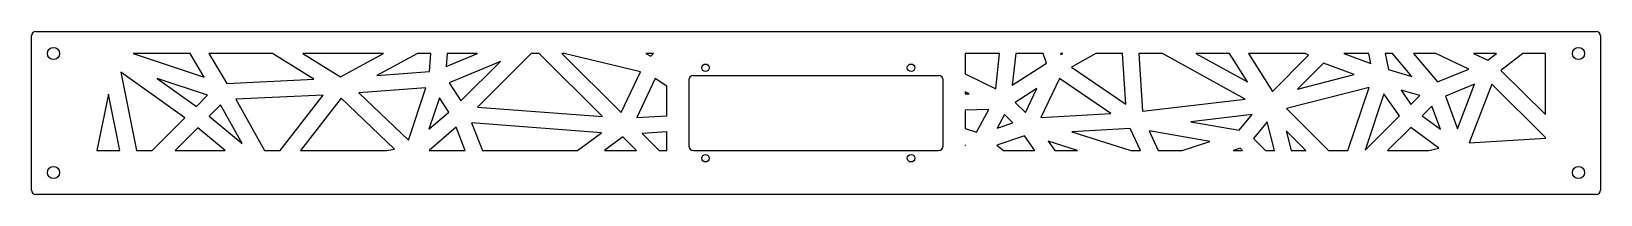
# Model space of a CAD drawing. Header units: millimetres. Extents: x -355 to 355, y -37 to 37.
import ezdxf

# ---------------------------------------------------------------- set-up
doc = ezdxf.new("R2010")
doc.units = ezdxf.units.MM

msp = doc.modelspace()

# ---------------------------------------------------------------- linework, layer by layer
at = {"color": 7, "linetype": 'Continuous', "lineweight": 25}
for p, q in [((-353, 37), (353, 37)), ((-355, -35), (-355, 35)), ((355, 35), (355, -35)), ((-308.95, 27), (-276.75, 16.27)), ((-283.19, 27), (-308.95, 27)), ((-276.75, 16.27), (-283.19, 27)), ((-274.66, 27), (-266.51, 13.43)), ((-245.95, 27), (-274.66, 27)), ((-227.18, 15.27), (-245.95, 27)), ((-232.14, 27), (-215.17, 16.4)), ((-195.67, 27), (-232.14, 27)), ((-215.17, 16.4), (-195.67, 27)), ((-180.34, 27), (-198.65, 17.06)), ((-174.26, 27), (-180.34, 27)), ((-174.8, 18.8), (-174.26, 27)), ((-166.93, 27), (-167.32, 21.05)), ((-167.32, 21.05), (-153.12, 27)), ((-153.12, 27), (-166.93, 27)), ((-142.81, 23.39), (-165.95, 13.69)), ((-160.73, 5.48), (-142.81, 23.39)), ((-128.86, 27), (-153.16, 2.7)), ((-125.29, 27), (-128.86, 27)), ((-96.65, -1.64), (-125.29, 27)), ((-114.95, 27), (-88.15, 0.21)), ((-113.95, 27), (-114.95, 27)), ((-79.44, 18.61), (-113.95, 27)), ((-76.94, 27), (-74.78, 25.7)), ((-73.48, 27), (-76.94, 27)), ((-74.78, 25.7), (-73.48, 27)), ((67.5, 27), (67.5, 17.73)), ((83, 27), (67.5, 27)), ((81.3, 10.97), (83, 27)), ((90.36, 27), (88.83, 12.62)), ((88.83, 12.62), (104.3, 22.63)), ((102.85, 27), (90.36, 27)), ((104.3, 22.63), (102.85, 27)), ((110.56, 27), (110.73, 26.47)), ((111.68, 27), (110.56, 27)), ((110.73, 26.47), (111.68, 27)), ((126.54, 27), (115.59, 20.81)), ((138.71, 27), (126.54, 27)), ((140.24, 4.05), (138.71, 27)), ((146.04, 27), (147.78, 0.89)), ((156.81, 27), (146.04, 27)), ((194.11, 6.27), (156.81, 27)), ((171.87, 27), (195.16, 14.06)), ((187.03, 27), (171.87, 27)), ((195.16, 14.06), (187.03, 27)), ((195.67, 27), (206.48, 9.78)), ((221.51, 27), (195.67, 27)), ((206.48, 9.78), (222.85, 26.16)), ((229.61, 22.57), (217.87, 10.83)), ((222.85, 26.16), (221.51, 27)), ((243.56, 17.43), (229.61, 22.57)), ((238.76, 27), (250.96, 22.5)), ((250.06, 27), (238.76, 27)), ((250.96, 22.5), (250.06, 27)), ((257.52, 27), (258.98, 19.7)), ((260.78, 27), (257.52, 27)), ((269.52, 16.6), (260.78, 27)), ((270.34, 27), (281.2, 14.07)), ((280.39, 27), (270.34, 27)), ((295.37, 19.9), (280.39, 27)), ((297.48, 27), (303.94, 23.94)), ((307.87, 27), (297.48, 27)), ((303.94, 23.94), (307.87, 27)), ((319.79, 27), (309.92, 19.33)), ((330, 27), (319.79, 27)), ((330, -0.75), (330, 27)), ((-285.59, -2.23), (-314.56, 18.46)), ((-314.56, 18.46), (-307.46, -17)), ((-275.29, 8.07), (-298.04, 15.65)), ((-298.04, 15.65), (-280.35, 3.02)), ((-266.51, 13.43), (-227.18, 15.27)), ((-198.65, 17.06), (-174.8, 18.8)), ((-88.15, 0.21), (-79.44, 18.61)), ((-72.74, 15.67), (-81.12, -2.03)), ((-67.5, 12.11), (-72.74, 15.67)), ((-57.5, 15), (-57.5, -15)), ((-55.5, 17), (55.5, 17)), ((57.5, -15), (57.5, 15)), ((67.5, 17.73), (81.3, 10.97)), ((110.14, 15.67), (101.76, -2.03)), ((133.44, -0.17), (110.14, 15.67)), ((115.59, 20.81), (140.24, 4.05)), ((217.87, 10.83), (243.56, 17.43)), ((258.98, 19.7), (269.52, 16.6)), ((281.2, 14.07), (295.37, 19.9)), ((309.92, 19.33), (330, -0.75)), ((-320.04, 8.57), (-325.39, -17)), ((-314.92, -17), (-320.04, 8.57)), ((-280.35, 3.02), (-275.29, 8.07)), ((-223.04, 8.14), (-262.46, 6.29)), ((-242.5, -17), (-223.04, 8.14)), ((-176.57, 11.34), (-206.82, 9.12)), ((-206.82, 9.12), (-184.44, -12.27)), ((-184.44, -12.27), (-176.57, 11.34)), ((-165.95, 13.69), (-160.73, 5.48)), ((-67.5, -1.23), (-67.5, 12.11)), ((69.33, 8.69), (67.5, 9.59)), ((67.5, 9.59), (67.5, 8.65)), ((67.5, 8.65), (69.33, 8.69)), ((99.86, 11.04), (90.16, 4.77)), ((94.73, 0.21), (99.86, 11.04)), ((250.24, 11.6), (212.94, 2.01)), ((240.7, -17), (250.24, 11.6)), ((256.99, 8.72), (248.48, -16.79)), ((263.94, -1.33), (256.99, 8.72)), ((273.18, 7.9), (264.73, 10.38)), ((264.73, 10.38), (269.2, 3.92)), ((269.2, 3.92), (273.18, 7.9)), ((297.94, 13.05), (284.77, 7.63)), ((284.77, 7.63), (290.19, -7.1)), ((290.19, -7.1), (297.94, 13.05)), ((305.8, 13.1), (295.57, -13.49)), ((330, -11.1), (305.8, 13.1)), ((-269.36, 3.65), (-274.52, -1.5)), ((-259.7, -13.75), (-269.36, 3.65)), ((-262.46, 6.29), (-249.52, -17)), ((-214.89, 6.72), (-233.25, -17)), ((-190.68, -16.43), (-214.89, 6.72)), ((-170.33, 6.94), (-175.11, -7.4)), ((-175.11, -7.4), (-166.15, 0.37)), ((-166.15, 0.37), (-170.33, 6.94)), ((-153.16, 2.7), (-96.65, -1.64)), ((78.18, 1.58), (67.5, 1.33)), ((67.5, 1.33), (67.5, -7.04)), ((72.62, -8.75), (78.18, 1.58)), ((90.16, 4.77), (94.73, 0.21)), ((147.78, 0.89), (194.11, 6.27)), ((212.94, 2.01), (231.95, -17)), ((278.66, 3.04), (274.29, -1.33)), ((282.49, -7.35), (278.66, 3.04)), ((-300.36, -17), (-285.59, -2.23)), ((-279.72, -6.7), (-290.02, -17)), ((-267.25, -17), (-279.72, -6.7)), ((-274.52, -1.5), (-259.7, -13.75)), ((-162.87, -6.48), (-175.01, -17)), ((-158.73, -17), (-162.87, -6.48)), ((-97.1, -8.94), (-155.82, -4.43)), ((-155.82, -4.43), (-150.87, -17)), ((-81.12, -2.03), (-67.5, -1.23)), ((67.5, -7.04), (72.62, -8.75)), ((85.27, -0.68), (81.97, -6.8)), ((81.97, -6.8), (89.04, -4.45)), ((89.04, -4.45), (85.27, -0.68)), ((101.76, -2.03), (133.44, -0.17)), ((142.12, -6.99), (115.76, -8.54)), ((146.8, -17), (142.12, -6.99)), ((197.27, -0.72), (169.65, -3.93)), ((169.65, -3.93), (191.49, -7.79)), ((191.49, -7.79), (197.27, -0.72)), ((204.09, -3.94), (197.89, -11.52)), ((207.48, -17), (204.09, -3.94)), ((248.48, -16.79), (263.94, -1.33)), ((269.06, -6.57), (258.62, -17)), ((281.73, -15.86), (269.06, -6.57)), ((274.29, -1.33), (282.49, -7.35)), ((-107.93, -17), (-97.1, -8.94)), ((-87.42, -10.87), (-95.67, -17)), ((-81.29, -17), (-87.42, -10.87)), ((-67.5, -8.56), (-78.72, -9.22)), ((-78.72, -9.22), (-70.95, -17)), ((-67.5, -17), (-67.5, -8.56)), ((94.39, -10.38), (81.83, -14.56)), ((99.08, -17), (94.39, -10.38)), ((118.25, -17), (105.08, -12.82)), ((105.08, -12.82), (108.04, -17)), ((115.76, -8.54), (142.45, -17)), ((178.12, -12.86), (150.67, -8.01)), ((150.67, -8.01), (154.87, -17)), ((165.69, -17), (178.12, -12.86)), ((197.89, -11.52), (203.37, -17)), ((221.6, -17), (212.73, -8.13)), ((212.73, -8.13), (215.03, -17)), ((295.57, -13.49), (330, -11.47)), ((330, -11.47), (330, -11.1)), ((-325.39, -17), (-314.92, -17)), ((-307.46, -17), (-300.36, -17)), ((-290.02, -17), (-267.25, -17)), ((-249.52, -17), (-242.5, -17)), ((-233.25, -17), (-194.34, -17)), ((-194.34, -17), (-190.68, -16.43)), ((-175.01, -17), (-158.73, -17)), ((-150.87, -17), (-107.93, -17)), ((-95.67, -17), (-81.29, -17)), ((-70.95, -17), (-67.5, -17)), ((-55.5, -17), (55.5, -17)), ((67.61, -14.79), (67.5, -14.75)), ((67.5, -14.75), (67.5, -14.9)), ((67.5, -14.9), (67.61, -14.79)), ((81.83, -14.56), (84.81, -17)), ((84.81, -17), (99.08, -17)), ((108.04, -17), (118.25, -17)), ((142.45, -17), (146.8, -17)), ((154.87, -17), (165.69, -17)), ((191.98, -15.95), (188.82, -17)), ((188.82, -17), (193.03, -17)), ((193.03, -17), (191.98, -15.95)), ((203.37, -17), (207.48, -17)), ((215.03, -17), (221.6, -17)), ((231.95, -17), (240.7, -17)), ((258.62, -17), (277.29, -17)), ((277.29, -17), (281.73, -15.86)), ((353, -37), (-353, -37))]:
    msp.add_line(p, q, dxfattribs=at)
for centre, radius in [((-345, 27), 2.75), ((345, 27), 2.75), ((-50, 20.5), 1.7), ((43, 20.5), 1.7), ((-50, -20.5), 1.7), ((43, -20.5), 1.7), ((-345, -27), 2.75), ((345, -27), 2.75)]:
    msp.add_circle(centre, radius, dxfattribs=at)
for centre, start, end in [((-353, 35), 90, 180), ((353, 35), 0, 90), ((-55.5, 15), 90, 180), ((55.5, 15), 0, 90), ((-55.5, -15), 180, 270), ((55.5, -15), 270, 0), ((-353, -35), 180, 270), ((353, -35), 270, 360)]:
    msp.add_arc(centre, 2, start, end, dxfattribs=at)

doc.saveas('drawing.dxf')
